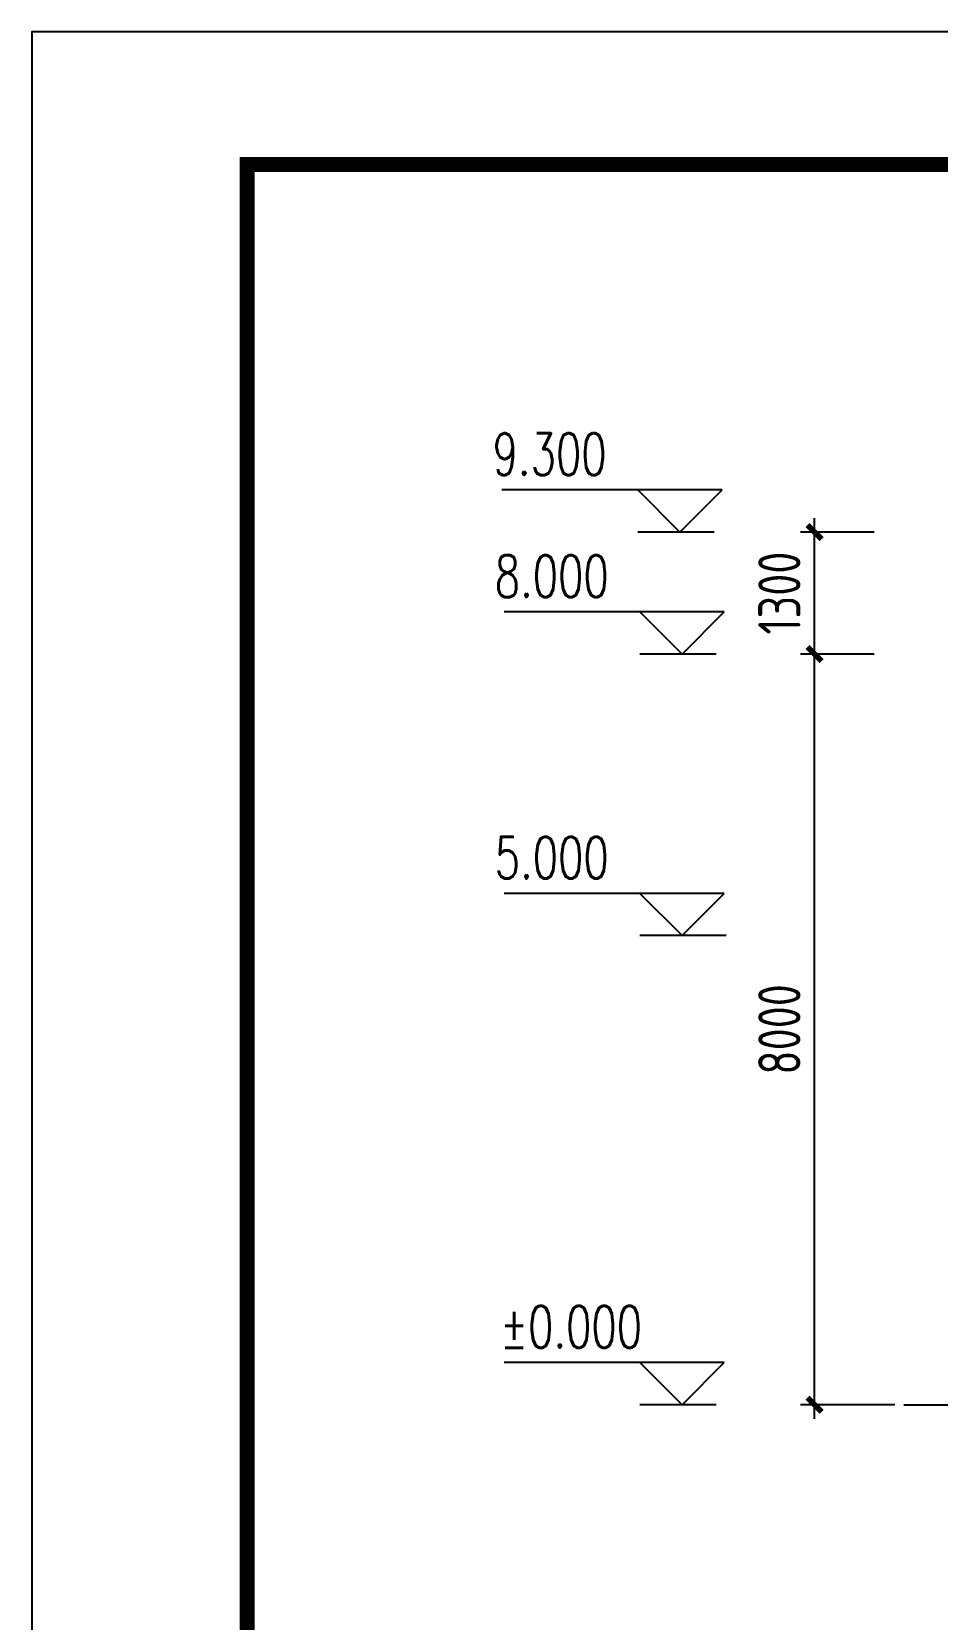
# Model space of a CAD drawing. Extents: x -89996 to 1006241, y -2176 to 440573.
# Drawn here: x 802635 to 812289, y 64905 to 81824 of the extents above; entities that cross this region are included whole.
import ezdxf

# ---------------------------------------------------------------- set-up
doc = ezdxf.new("R2010")
doc.units = 0
doc.header["$LTSCALE"] = 1000
doc.header["$MEASUREMENT"] = 0
doc.linetypes.add('DOTE', pattern=[2.42, 2, -0.2, 0.02, -0.2])
for name, color, linetype in [('AXIS', 3, 'Continuous'), ('AXIS_DIM', 3, 'Continuous'), ('DOTE', 1, 'DOTE'), ('PUB_TEXT', 7, 'Continuous'), ('PUB_TITLE', 4, 'Continuous')]:
    doc.layers.add(name, color=color, linetype=linetype)
doc.styles.add('_TCH_DIM', font='SIMPLEX', dxfattribs={"bigfont": 'GBCBIG'})
doc.styles.add('TSSD_Dimension', font='Tssdeng.shx', dxfattribs={"width": 0.8, "bigfont": 'hztxt.shx'})
doc.dimstyles.new('TSSD_100_150', dxfattribs={"dimtxt": 450, "dimasz": 150, "dimexe": 150, "dimexo": 375, "dimgap": 150, "dimtad": 1, "dimdec": 0, "dimzin": 0, "dimdsep": 46, "dimtxsty": 'TSSD_Dimension', "dimblk": 'ARCHTICK', "dimcen": 0, "dimdle": 150, "dimclrt": 7, "dimadec": 0, "dimazin": 0, "dimtfac": 1, "dimtdec": 0, "dimtix": 1, "dimtmove": 2, "dimatfit": 3, "dimfxl": 0, "dimtolj": 1, "dimtzin": 0, "dimarcsym": 0})

# ---------------------------------------------------------------- blocks, each defined once
blk = doc.blocks.new('_ArchTick')
at = {"color": 0, "linetype": 'ByBlock', "const_width": 0.4}
blk.add_lwpolyline([(-0.5, -0.5), (0.5, 0.5)], dxfattribs=at)
blk = doc.blocks.new('*D1407')
at = {"layer": 'AXIS_DIM', "color": 0, "lineweight": -2, "transparency": 16777216}
for p, q in [((810981, 75041), (810981, 76641)), ((811616, 76491), (810831, 76491)), ((811090, 75191), (810831, 75191))]:
    blk.add_line(p, q, dxfattribs=at)
at = {"layer": 'Defpoints', "color": 0, "transparency": 16777216}
for p in [(810981, 76491), (811991, 76491), (811465, 75191)]:
    blk.add_point(p, dxfattribs=at)
at = {"layer": 'AXIS_DIM', "color": 0, "lineweight": -2, "transparency": 16777216, "xscale": 150, "yscale": 150, "zscale": 150}
for p, rotation in [((810981, 76491), 90), ((810981, 75191), 270)]:
    blk.add_blockref('_ArchTick', p, dxfattribs=dict(at, rotation=rotation))
at = {"layer": 'AXIS_DIM', "color": 7, "transparency": 16777216, "insert": (810606, 75841), "char_height": 450, "attachment_point": 5, "rotation": 90, "style": 'TSSD_Dimension'}
blk.add_mtext('\\A1;1300', dxfattribs=at)
blk = doc.blocks.new('*D1408')
at = {"layer": 'AXIS_DIM', "color": 0, "lineweight": -2, "transparency": 16777216}
for p, q in [((810981, 67041), (810981, 75341)), ((811616, 75191), (810831, 75191)), ((811836, 67191), (810831, 67191))]:
    blk.add_line(p, q, dxfattribs=at)
at = {"layer": 'Defpoints', "color": 0, "transparency": 16777216}
for p in [(810981, 75191), (811991, 75191), (812211, 67191)]:
    blk.add_point(p, dxfattribs=at)
at = {"layer": 'AXIS_DIM', "color": 0, "lineweight": -2, "transparency": 16777216, "xscale": 150, "yscale": 150, "zscale": 150}
for p, rotation in [((810981, 75191), 90), ((810981, 67191), 270)]:
    blk.add_blockref('_ArchTick', p, dxfattribs=dict(at, rotation=rotation))
at = {"layer": 'AXIS_DIM', "color": 7, "transparency": 16777216, "insert": (810606, 71191), "char_height": 450, "attachment_point": 5, "rotation": 90, "style": 'TSSD_Dimension'}
blk.add_mtext('\\A1;8000', dxfattribs=at)

msp = doc.modelspace()

# ---------------------------------------------------------------- linework, layer by layer
at = {"layer": 'AXIS'}
for p, q in [((809995.64, 76941.32), (807648.14, 76941.32)), ((809545.64, 76491.32), (809095.64, 76941.32)), ((809545.64, 76491.32), (809995.64, 76941.32)), ((809910.57, 76491.32), (809095.64, 76491.32)), ((810018.56, 75641.32), (807671.06, 75641.32)), ((809568.56, 75191.32), (809118.56, 75641.32)), ((809568.56, 75191.32), (810018.56, 75641.32)), ((809933.49, 75191.32), (809118.56, 75191.32)), ((810018.56, 72641.32), (807671.06, 72641.32)), ((809568.56, 72191.32), (809118.56, 72641.32)), ((809568.56, 72191.32), (810018.56, 72641.32)), ((810037.93, 72191.32), (809118.56, 72191.32)), ((810018.56, 67641.32), (807671.06, 67641.32)), ((809568.56, 67191.32), (809118.56, 67641.32)), ((809568.56, 67191.32), (810018.56, 67641.32)), ((809933.49, 67191.32), (809118.56, 67191.32))]:
    msp.add_line(p, q, dxfattribs=at)
at = {"layer": 'DOTE'}
msp.add_line((811933.05, 67191.35, 4.01), (852795.65, 67191.32, 3.99), dxfattribs=at)
at = {"layer": 'PUB_TITLE'}
msp.add_lwpolyline([(802635.37, 18823.61), (891735.37, 18823.61), (891735.37, 81823.61), (802635.37, 81823.61)], close=True, dxfattribs=at)
at = {"layer": 'PUB_TITLE', "const_width": 159.09}
msp.add_lwpolyline([(804933.35, 19530.68), (804933.35, 80409.47), (890321.23, 80409.47), (890321.23, 19530.68)], close=True, dxfattribs=at)

# ---------------------------------------------------------------- texts
at = {"layer": 'PUB_TEXT', "style": '_TCH_DIM', "width": 0.705882}
for s, p in [('9.300', (807549.07, 77098.82)), ('8.000', (807571.99, 75798.82)), ('5.000', (807571.99, 72798.82)), ('%%P0.000', (807630.49, 67798.82))]:
    msp.add_text(s, height=446.25, dxfattribs=at).set_placement(p)

# ---------------------------------------------------------------- dimensions: what is measured, and where the dimension line sits
at = {"layer": 'AXIS_DIM'}
for base, p1, p2, picture, middle in [((810981.04, 76491.32, 3.99), (811465.32, 75191.32, 3.99), (811991.1, 76491.32, 3.99), '*D1407', (810606.04, 75841.32, 3.99)), ((810981.04, 75191.32, 3.99), (812210.83, 67191.32, 3.99), (811991.1, 75191.32, 3.99), '*D1408', (810606.04, 71191.32, 3.99))]:
    dim = msp.add_linear_dim(base=base, p1=p1, p2=p2, angle=90, dimstyle='TSSD_100_150', dxfattribs=at)
    dim.commit()
    dim.dimension.update_dxf_attribs({"geometry": picture, "text_midpoint": middle})

doc.saveas('drawing.dxf')
